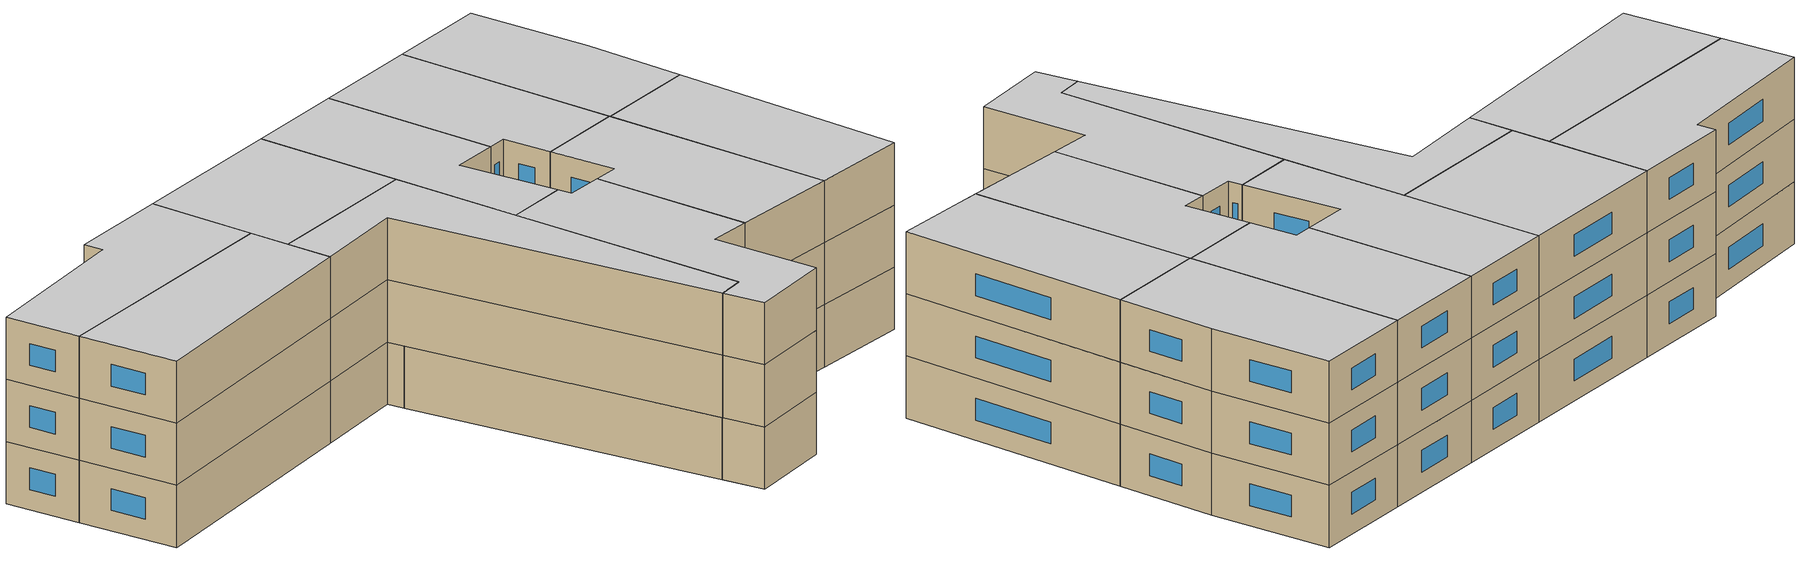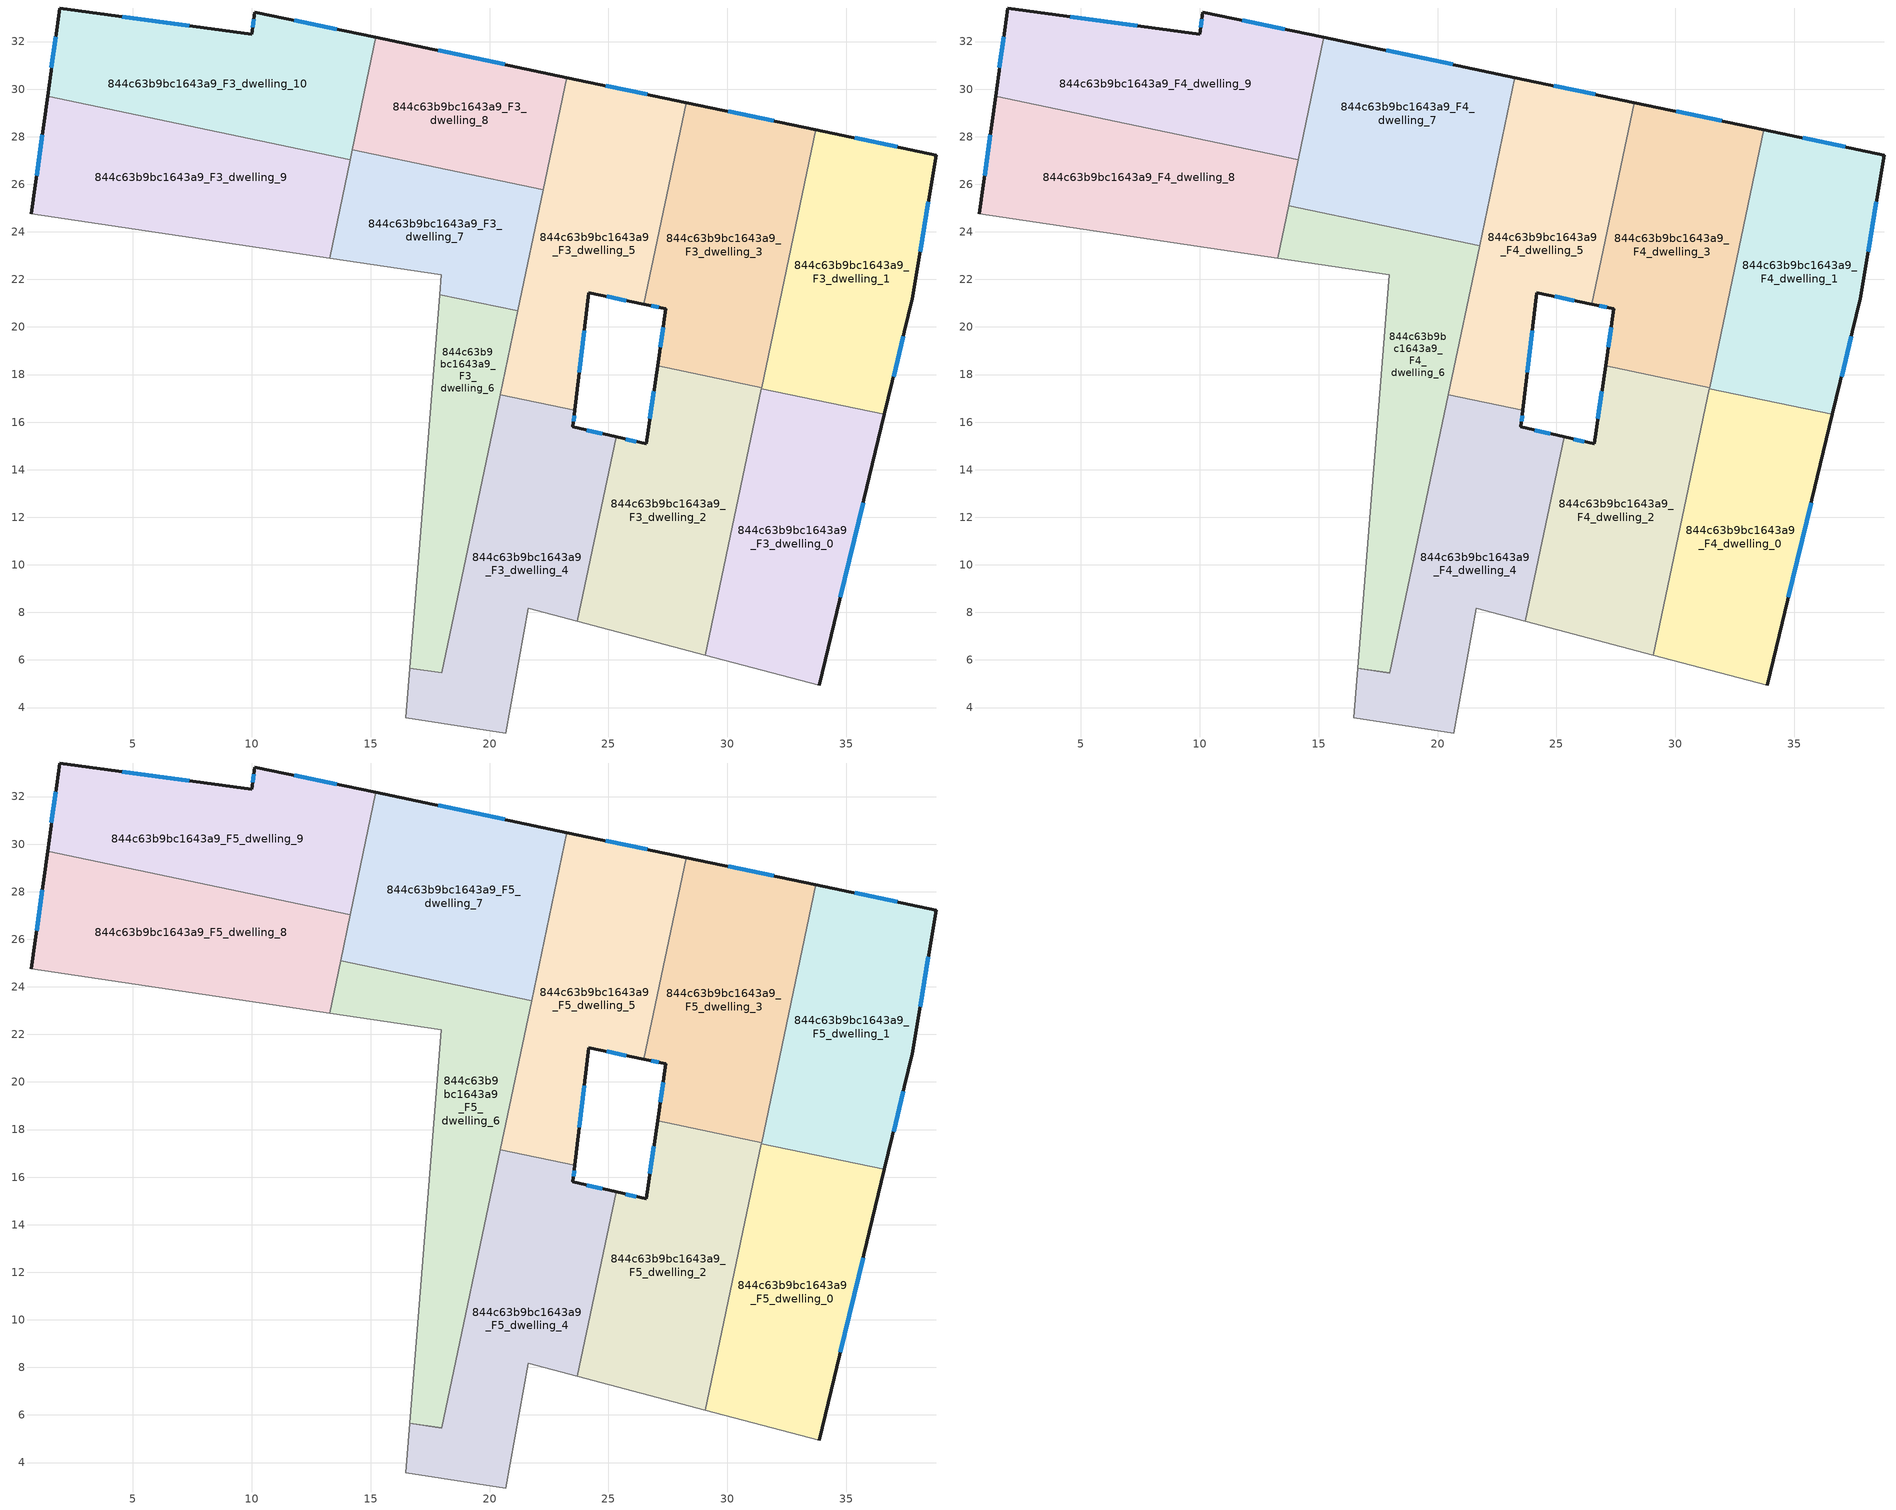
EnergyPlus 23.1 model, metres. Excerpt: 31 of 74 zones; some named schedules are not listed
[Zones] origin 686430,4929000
844c63b9bc1643a9_F3_dwelling_0
 floor to 844c63b9bc1643a9_F2_dwelling_0 (EU_floor_Construction): 36.6,16.32 33.86,4.93 29.08,6.2 31.43,17.41 z9
 wall outside (EU_wall_Construction): 33.86,4.93 36.6,16.32 z9:12
 wall to 844c63b9bc1643a9_F3_dwelling_1 (EU_wall_Construction): 36.6,16.32 31.43,17.41 z9:12
 wall adiabatic (EU_wall_Construction): 29.08,6.2 33.86,4.93 z9:12
 wall to 844c63b9bc1643a9_F3_dwelling_2 (EU_wall_Construction): 31.43,17.41 29.08,6.2 z9:12
 window (EU_Window_Construction): 34.75,8.64 35.71,12.62 z9.98:11.02
844c63b9bc1643a9_F3_dwelling_1
 floor to 844c63b9bc1643a9_F2_dwelling_1 (EU_floor_Construction): 38.78,27.23 37.78,21.19 36.6,16.32 31.43,17.41 33.72,28.29 z9
 wall outside (EU_wall_Construction): 36.6,16.32 37.78,21.19 38.78,27.23 33.72,28.29 z9:12
 wall to 844c63b9bc1643a9_F3_dwelling_3 (EU_wall_Construction): 33.72,28.29 31.44,17.44 z9:12
 wall to 844c63b9bc1643a9_F3_dwelling_2 (EU_wall_Construction): 31.44,17.44 31.43,17.41 z9:12
 window (EU_Window_Construction): 37.13,27.57 35.36,27.95 / 38.1,23.15 38.45,25.26 / 36.99,17.91 37.4,19.61 z9.98:11.02
844c63b9bc1643a9_F3_dwelling_10
 floor to 844c63b9bc1643a9_F2_dwelling_10 (EU_floor_Construction): 15.23,32.17 14.15,27.03 1.42,29.7 1.93,33.41 10.01,32.3 10.14,33.24 z9
 wall outside (EU_wall_Construction): 15.23,32.17 10.14,33.24 10.01,32.3 1.93,33.41 1.42,29.7 z9:12
 wall to 844c63b9bc1643a9_F3_dwelling_9 (EU_wall_Construction): 1.42,29.7 14.15,27.03 z9:12
 wall to 844c63b9bc1643a9_F3_dwelling_8 (EU_wall_Construction): 14.24,27.46 15.23,32.17 z9:12
 wall to 844c63b9bc1643a9_F3_dwelling_7 (EU_wall_Construction): 14.15,27.03 14.24,27.46 z9:12
 window (EU_Window_Construction): 13.57,32.52 11.79,32.89 / 1.76,32.2 1.58,30.91 / 7.38,32.66 4.56,33.05 / 10.1,32.93 10.05,32.61 z9.98:11.02
844c63b9bc1643a9_F3_dwelling_2
 floor to 844c63b9bc1643a9_F2_dwelling_2 (EU_floor_Construction): 31.44,17.44 29.08,6.2 23.69,7.62 25.32,15.38 26.59,15.08 27.07,18.36 z9
 wall outside (EU_wall_Construction): 27.07,18.36 26.59,15.08 25.32,15.38 z9:12
 wall to 844c63b9bc1643a9_F3_dwelling_3 (EU_wall_Construction): 31.44,17.44 27.07,18.36 z9:12
 wall adiabatic (EU_wall_Construction): 23.69,7.62 29.08,6.2 z9:12
 wall to 844c63b9bc1643a9_F3_dwelling_4 (EU_wall_Construction): 25.32,15.38 23.69,7.62 z9:12
 window (EU_Window_Construction): 26.17,15.18 25.73,15.28 / 26.91,17.3 26.74,16.15 z9.98:11.02
844c63b9bc1643a9_F3_dwelling_3
 floor to 844c63b9bc1643a9_F2_dwelling_3 (EU_floor_Construction): 33.72,28.29 31.44,17.44 27.07,18.36 27.42,20.76 26.49,20.96 28.27,29.43 z9
 wall outside (EU_wall_Construction): 26.49,20.96 27.42,20.76 27.07,18.36 / 33.72,28.29 28.27,29.43 z9:12
 wall to 844c63b9bc1643a9_F3_dwelling_5 (EU_wall_Construction): 28.27,29.43 26.49,20.96 z9:12
 window (EU_Window_Construction): 26.79,20.89 27.12,20.82 / 31.95,28.66 30.04,29.06 / 27.3,19.98 27.18,19.14 z9.98:11.02
844c63b9bc1643a9_F3_dwelling_4
 floor to 844c63b9bc1643a9_F2_dwelling_4 (EU_floor_Construction): 25.32,15.38 23.69,7.62 21.63,8.17 20.68,2.93 16.48,3.57 16.64,5.65 18,5.45 20.45,17.16 23.59,16.5 23.51,15.8 z9
 wall outside (EU_wall_Construction): 25.32,15.38 23.51,15.8 23.59,16.5 z9:12
 wall to 844c63b9bc1643a9_F3_dwelling_5 (EU_wall_Construction): 23.59,16.5 20.45,17.16 z9:12
 wall adiabatic (EU_wall_Construction): 16.64,5.64 16.48,3.57 20.68,2.93 21.63,8.17 23.69,7.62 / 18,5.45 16.64,5.65 z9:12
 wall to 844c63b9bc1643a9_F3_dwelling_6 (EU_wall_Construction): 20.45,17.16 18,5.45 z9:12
 window (EU_Window_Construction): 23.53,16.03 23.56,16.27 / 24.73,15.51 24.1,15.66 z9.98:11.02
844c63b9bc1643a9_F3_dwelling_5
 floor to 844c63b9bc1643a9_F2_dwelling_5 (EU_floor_Construction): 28.27,29.43 26.49,20.96 24.18,21.44 23.59,16.5 20.45,17.16 23.25,30.49 z9
 wall outside (EU_wall_Construction): 28.27,29.43 23.25,30.49 / 23.59,16.5 24.18,21.44 26.49,20.96 z9:12
 wall to 844c63b9bc1643a9_F3_dwelling_7 (EU_wall_Construction): 22.26,25.78 21.19,20.67 z9:12
 wall to 844c63b9bc1643a9_F3_dwelling_8 (EU_wall_Construction): 23.25,30.49 22.26,25.78 z9:12
 wall to 844c63b9bc1643a9_F3_dwelling_6 (EU_wall_Construction): 21.19,20.67 20.45,17.16 z9:12
 window (EU_Window_Construction): 26.64,29.78 24.88,30.14 / 24.93,21.28 25.74,21.11 / 23.78,18.11 23.99,19.83 z9.98:11.02
844c63b9bc1643a9_F3_dwelling_6
 floor to 844c63b9bc1643a9_F2_dwelling_6 (EU_floor_Construction): 21.19,20.67 18,5.45 16.64,5.65 17.9,21.36 z9
 wall adiabatic (EU_wall_Construction): 17.9,21.36 16.64,5.65 18,5.45 z9:12
 wall to 844c63b9bc1643a9_F3_dwelling_7 (EU_wall_Construction): 21.19,20.67 17.9,21.36 z9:12
 ceiling adiabatic (EU_roof_Construction): 18,5.45 21.19,20.67 17.9,21.36 16.64,5.65 z12
844c63b9bc1643a9_F3_dwelling_7
 floor to 844c63b9bc1643a9_F2_dwelling_7 (EU_floor_Construction): 22.26,25.78 21.19,20.67 17.9,21.36 17.97,22.19 13.28,22.89 14.24,27.46 z9
 wall adiabatic (EU_wall_Construction): 13.28,22.89 17.97,22.19 17.9,21.36 z9:12
 wall to 844c63b9bc1643a9_F3_dwelling_9 (EU_wall_Construction): 14.15,27.03 13.28,22.89 z9:12
 wall to 844c63b9bc1643a9_F3_dwelling_8 (EU_wall_Construction): 22.26,25.78 14.24,27.46 z9:12
844c63b9bc1643a9_F3_dwelling_8
 floor to 844c63b9bc1643a9_F2_dwelling_8 (EU_floor_Construction): 23.25,30.49 22.26,25.78 14.24,27.46 15.23,32.17 z9
 wall outside (EU_wall_Construction): 23.25,30.49 15.23,32.17 z9:12
 window (EU_Window_Construction): 20.64,31.03 17.84,31.62 z9.98:11.02
844c63b9bc1643a9_F3_dwelling_9
 floor to 844c63b9bc1643a9_F2_dwelling_9 (EU_floor_Construction): 14.15,27.03 13.28,22.89 0.74,24.75 1.42,29.7 z9
 wall outside (EU_wall_Construction): 1.42,29.7 0.74,24.75 z9:12
 wall adiabatic (EU_wall_Construction): 0.74,24.75 13.28,22.89 z9:12
 window (EU_Window_Construction): 1.2,28.09 0.96,26.36 z9.98:11.02
844c63b9bc1643a9_F4_dwelling_0
 floor to 844c63b9bc1643a9_F3_dwelling_0 (EU_floor_Construction): 36.6,16.32 33.86,4.93 29.08,6.2 31.43,17.41 z12
 wall outside (EU_wall_Construction): 33.86,4.93 36.6,16.32 z12:15
 wall to 844c63b9bc1643a9_F4_dwelling_1 (EU_wall_Construction): 36.6,16.32 31.43,17.41 z12:15
 wall adiabatic (EU_wall_Construction): 29.08,6.2 33.86,4.93 z12:15
 wall to 844c63b9bc1643a9_F4_dwelling_2 (EU_wall_Construction): 31.43,17.41 29.08,6.2 z12:15
 window (EU_Window_Construction): 34.75,8.64 35.71,12.62 z12.98:14.02
844c63b9bc1643a9_F4_dwelling_1
 floor to 844c63b9bc1643a9_F3_dwelling_1 (EU_floor_Construction): 38.78,27.23 37.78,21.19 36.6,16.32 31.43,17.41 33.72,28.29 z12
 wall outside (EU_wall_Construction): 36.6,16.32 37.78,21.19 38.78,27.23 33.72,28.29 z12:15
 wall to 844c63b9bc1643a9_F4_dwelling_3 (EU_wall_Construction): 33.72,28.29 31.44,17.44 z12:15
 wall to 844c63b9bc1643a9_F4_dwelling_2 (EU_wall_Construction): 31.44,17.44 31.43,17.41 z12:15
 window (EU_Window_Construction): 37.13,27.57 35.36,27.95 / 38.1,23.15 38.45,25.26 / 36.99,17.91 37.4,19.61 z12.98:14.02
844c63b9bc1643a9_F4_dwelling_2
 floor to 844c63b9bc1643a9_F3_dwelling_2 (EU_floor_Construction): 31.44,17.44 29.08,6.2 23.69,7.62 25.32,15.38 26.59,15.08 27.07,18.36 z12
 wall outside (EU_wall_Construction): 27.07,18.36 26.59,15.08 25.32,15.38 z12:15
 wall to 844c63b9bc1643a9_F4_dwelling_3 (EU_wall_Construction): 31.44,17.44 27.07,18.36 z12:15
 wall adiabatic (EU_wall_Construction): 23.69,7.62 29.08,6.2 z12:15
 wall to 844c63b9bc1643a9_F4_dwelling_4 (EU_wall_Construction): 25.32,15.38 23.69,7.62 z12:15
 window (EU_Window_Construction): 26.17,15.18 25.73,15.28 / 26.91,17.3 26.74,16.15 z12.98:14.02
844c63b9bc1643a9_F4_dwelling_3
 floor to 844c63b9bc1643a9_F3_dwelling_3 (EU_floor_Construction): 33.72,28.29 31.44,17.44 27.07,18.36 27.42,20.76 26.49,20.96 28.27,29.43 z12
 wall outside (EU_wall_Construction): 26.49,20.96 27.42,20.76 27.07,18.36 / 33.72,28.29 28.27,29.43 z12:15
 wall to 844c63b9bc1643a9_F4_dwelling_5 (EU_wall_Construction): 28.27,29.43 26.49,20.96 z12:15
 window (EU_Window_Construction): 26.79,20.89 27.12,20.82 / 31.95,28.66 30.04,29.06 / 27.3,19.98 27.18,19.14 z12.98:14.02
844c63b9bc1643a9_F4_dwelling_4
 floor to 844c63b9bc1643a9_F3_dwelling_4 (EU_floor_Construction): 25.32,15.38 23.69,7.62 21.63,8.17 20.68,2.93 16.48,3.57 16.64,5.65 18,5.45 20.45,17.16 23.59,16.5 23.51,15.8 z12
 wall outside (EU_wall_Construction): 25.32,15.38 23.51,15.8 23.59,16.5 z12:15
 wall to 844c63b9bc1643a9_F4_dwelling_5 (EU_wall_Construction): 23.59,16.5 20.45,17.16 z12:15
 wall adiabatic (EU_wall_Construction): 16.64,5.64 16.48,3.57 20.68,2.93 21.63,8.17 23.69,7.62 / 18,5.45 16.64,5.65 z12:15
 wall to 844c63b9bc1643a9_F4_dwelling_6 (EU_wall_Construction): 20.45,17.16 18,5.45 z12:15
 window (EU_Window_Construction): 23.53,16.03 23.56,16.27 / 24.73,15.51 24.1,15.66 z12.98:14.02
844c63b9bc1643a9_F4_dwelling_5
 floor to 844c63b9bc1643a9_F3_dwelling_5 (EU_floor_Construction): 28.27,29.43 26.49,20.96 24.18,21.44 23.59,16.5 20.45,17.16 23.25,30.49 z12
 wall outside (EU_wall_Construction): 28.27,29.43 23.25,30.49 / 23.59,16.5 24.18,21.44 26.49,20.96 z12:15
 wall to 844c63b9bc1643a9_F4_dwelling_7 (EU_wall_Construction): 23.25,30.49 21.77,23.42 z12:15
 wall to 844c63b9bc1643a9_F4_dwelling_6 (EU_wall_Construction): 21.77,23.42 20.45,17.16 z12:15
 window (EU_Window_Construction): 26.64,29.78 24.88,30.14 / 24.93,21.28 25.74,21.11 / 23.78,18.11 23.99,19.83 z12.98:14.02
844c63b9bc1643a9_F4_dwelling_6
 floor to 844c63b9bc1643a9_F3_dwelling_7 (EU_floor_Construction): 21.77,23.42 21.19,20.67 17.9,21.36 17.97,22.19 13.28,22.89 13.74,25.1 z12
 floor adiabatic (EU_floor_Construction): 21.19,20.67 18,5.45 16.64,5.65 17.97,22.19 17.9,21.36 z12
 wall adiabatic (EU_wall_Construction): 13.28,22.89 17.97,22.19 16.64,5.65 18,5.45 z12:15
 wall to 844c63b9bc1643a9_F4_dwelling_7 (EU_wall_Construction): 21.77,23.42 13.74,25.1 z12:15
 wall to 844c63b9bc1643a9_F4_dwelling_8 (EU_wall_Construction): 13.74,25.1 13.28,22.89 z12:15
844c63b9bc1643a9_F4_dwelling_7
 floor to 844c63b9bc1643a9_F3_dwelling_7 (EU_floor_Construction): 22.26,25.78 21.77,23.42 13.74,25.1 14.24,27.46 z12
 floor to 844c63b9bc1643a9_F3_dwelling_8 (EU_floor_Construction): 23.25,30.49 22.26,25.78 14.24,27.46 15.23,32.17 z12
 wall outside (EU_wall_Construction): 23.25,30.49 15.23,32.17 z12:15
 wall to 844c63b9bc1643a9_F4_dwelling_9 (EU_wall_Construction): 15.23,32.17 14.15,27.03 z12:15
 wall to 844c63b9bc1643a9_F4_dwelling_8 (EU_wall_Construction): 14.15,27.03 13.74,25.1 z12:15
 window (EU_Window_Construction): 20.64,31.03 17.84,31.62 z12.98:14.02
844c63b9bc1643a9_F4_dwelling_8
 floor to 844c63b9bc1643a9_F3_dwelling_9 (EU_floor_Construction): 14.15,27.03 13.28,22.89 0.74,24.75 1.42,29.7 z12
 wall outside (EU_wall_Construction): 1.42,29.7 0.74,24.75 z12:15
 wall adiabatic (EU_wall_Construction): 0.74,24.75 13.28,22.89 z12:15
 wall to 844c63b9bc1643a9_F4_dwelling_9 (EU_wall_Construction): 14.15,27.03 1.42,29.7 z12:15
 window (EU_Window_Construction): 1.2,28.09 0.96,26.36 z12.98:14.02
844c63b9bc1643a9_F4_dwelling_9
 floor to 844c63b9bc1643a9_F3_dwelling_10 (EU_floor_Construction): 15.23,32.17 14.15,27.03 1.42,29.7 1.93,33.41 10.01,32.3 10.14,33.24 z12
 wall outside (EU_wall_Construction): 15.23,32.17 10.14,33.24 10.01,32.3 1.93,33.41 1.42,29.7 z12:15
 window (EU_Window_Construction): 13.57,32.52 11.79,32.89 / 1.76,32.2 1.58,30.91 / 7.38,32.66 4.56,33.05 / 10.1,32.93 10.05,32.61 z12.98:14.02
844c63b9bc1643a9_F5_dwelling_0
 floor to 844c63b9bc1643a9_F4_dwelling_0 (EU_floor_Construction): 36.6,16.32 33.86,4.93 29.08,6.2 31.43,17.41 z15
 wall outside (EU_wall_Construction): 33.86,4.93 36.6,16.32 z15:18
 wall to 844c63b9bc1643a9_F5_dwelling_1 (EU_wall_Construction): 36.6,16.32 31.43,17.41 z15:18
 wall adiabatic (EU_wall_Construction): 29.08,6.2 33.86,4.93 z15:18
 wall to 844c63b9bc1643a9_F5_dwelling_2 (EU_wall_Construction): 31.43,17.41 29.08,6.2 z15:18
 window (EU_Window_Construction): 34.75,8.64 35.71,12.62 z15.98:17.02
 ceiling to 844c63b9bc1643a9_F6_dwelling_0 (EU_floor_Construction): 33.86,4.93 36.6,16.32 31.43,17.41 29.08,6.2 z18
844c63b9bc1643a9_F5_dwelling_1
 floor to 844c63b9bc1643a9_F4_dwelling_1 (EU_floor_Construction): 38.78,27.23 37.78,21.19 36.6,16.32 31.43,17.41 33.72,28.29 z15
 wall outside (EU_wall_Construction): 36.6,16.32 37.78,21.19 38.78,27.23 33.72,28.29 z15:18
 wall to 844c63b9bc1643a9_F5_dwelling_3 (EU_wall_Construction): 33.72,28.29 31.44,17.44 z15:18
 wall to 844c63b9bc1643a9_F5_dwelling_2 (EU_wall_Construction): 31.44,17.44 31.43,17.41 z15:18
 window (EU_Window_Construction): 37.13,27.57 35.36,27.95 / 38.1,23.15 38.45,25.26 / 36.99,17.91 37.4,19.61 z15.98:17.02
 ceiling to 844c63b9bc1643a9_F6_dwelling_1 (EU_floor_Construction): 36.6,16.32 37.78,21.19 38.78,27.23 33.72,28.29 31.43,17.41 z18
844c63b9bc1643a9_F5_dwelling_2
 floor to 844c63b9bc1643a9_F4_dwelling_2 (EU_floor_Construction): 31.44,17.44 29.08,6.2 23.69,7.62 25.32,15.38 26.59,15.08 27.07,18.36 z15
 wall outside (EU_wall_Construction): 27.07,18.36 26.59,15.08 25.32,15.38 z15:18
 wall to 844c63b9bc1643a9_F5_dwelling_3 (EU_wall_Construction): 31.44,17.44 27.07,18.36 z15:18
 wall adiabatic (EU_wall_Construction): 23.69,7.62 29.08,6.2 z15:18
 wall to 844c63b9bc1643a9_F5_dwelling_4 (EU_wall_Construction): 25.32,15.38 23.69,7.62 z15:18
 window (EU_Window_Construction): 26.17,15.18 25.73,15.28 / 26.91,17.3 26.74,16.15 z15.98:17.02
 ceiling to 844c63b9bc1643a9_F6_dwelling_2 (EU_floor_Construction): 29.08,6.2 31.44,17.44 27.07,18.36 26.59,15.08 25.32,15.38 23.69,7.62 z18
844c63b9bc1643a9_F5_dwelling_3
 floor to 844c63b9bc1643a9_F4_dwelling_3 (EU_floor_Construction): 33.72,28.29 31.44,17.44 27.07,18.36 27.42,20.76 26.49,20.96 28.27,29.43 z15
 wall outside (EU_wall_Construction): 26.49,20.96 27.42,20.76 27.07,18.36 / 33.72,28.29 28.27,29.43 z15:18
 wall to 844c63b9bc1643a9_F5_dwelling_5 (EU_wall_Construction): 28.27,29.43 26.49,20.96 z15:18
 window (EU_Window_Construction): 26.79,20.89 27.12,20.82 / 31.95,28.66 30.04,29.06 / 27.3,19.98 27.18,19.14 z15.98:17.02
 ceiling to 844c63b9bc1643a9_F6_dwelling_3 (EU_floor_Construction): 31.44,17.44 33.72,28.29 28.27,29.43 26.49,20.96 27.42,20.76 27.07,18.36 z18
844c63b9bc1643a9_F5_dwelling_4
 floor to 844c63b9bc1643a9_F4_dwelling_4 (EU_floor_Construction): 25.32,15.38 23.69,7.62 21.63,8.17 20.68,2.93 16.48,3.57 16.64,5.65 18,5.45 20.45,17.16 23.59,16.5 23.51,15.8 z15
 wall outside (EU_wall_Construction): 25.32,15.38 23.51,15.8 23.59,16.5 z15:18
 wall to 844c63b9bc1643a9_F5_dwelling_5 (EU_wall_Construction): 23.59,16.5 20.45,17.16 z15:18
 wall adiabatic (EU_wall_Construction): 16.64,5.64 16.48,3.57 20.68,2.93 21.63,8.17 23.69,7.62 / 18,5.45 16.64,5.65 z15:18
 wall to 844c63b9bc1643a9_F5_dwelling_6 (EU_wall_Construction): 20.45,17.16 18,5.45 z15:18
 window (EU_Window_Construction): 23.53,16.03 23.56,16.27 / 24.73,15.51 24.1,15.66 z15.98:17.02
 ceiling to 844c63b9bc1643a9_F6_dwelling_4 (EU_floor_Construction): 20.68,2.93 21.63,8.17 23.69,7.62 25.32,15.38 23.51,15.8 23.59,16.5 20.45,17.16 18,5.45 16.64,5.65 16.48,3.57 z18
844c63b9bc1643a9_F5_dwelling_5
 floor to 844c63b9bc1643a9_F4_dwelling_5 (EU_floor_Construction): 28.27,29.43 26.49,20.96 24.18,21.44 23.59,16.5 20.45,17.16 23.25,30.49 z15
 wall outside (EU_wall_Construction): 28.27,29.43 23.25,30.49 / 23.59,16.5 24.18,21.44 26.49,20.96 z15:18
 wall to 844c63b9bc1643a9_F5_dwelling_7 (EU_wall_Construction): 23.25,30.49 21.77,23.42 z15:18
 wall to 844c63b9bc1643a9_F5_dwelling_6 (EU_wall_Construction): 21.77,23.42 20.45,17.16 z15:18
 window (EU_Window_Construction): 26.64,29.78 24.88,30.14 / 24.93,21.28 25.74,21.11 / 23.78,18.11 23.99,19.83 z15.98:17.02
 ceiling to 844c63b9bc1643a9_F6_dwelling_5 (EU_floor_Construction): 23.59,16.5 24.18,21.44 26.49,20.96 28.27,29.43 23.25,30.49 20.45,17.16 z18
844c63b9bc1643a9_F5_dwelling_6
 floor to 844c63b9bc1643a9_F4_dwelling_6 (EU_floor_Construction): 21.77,23.42 18,5.45 16.64,5.65 17.97,22.19 13.28,22.89 13.74,25.1 z15
 wall adiabatic (EU_wall_Construction): 13.28,22.89 17.97,22.19 16.64,5.65 18,5.45 z15:18
 wall to 844c63b9bc1643a9_F5_dwelling_7 (EU_wall_Construction): 21.77,23.42 13.74,25.1 z15:18
 wall to 844c63b9bc1643a9_F5_dwelling_8 (EU_wall_Construction): 13.74,25.1 13.28,22.89 z15:18
 ceiling to 844c63b9bc1643a9_F6_dwelling_6 (EU_floor_Construction): 18,5.45 21.77,23.42 13.74,25.1 13.28,22.89 17.97,22.19 16.64,5.65 z18
844c63b9bc1643a9_F5_dwelling_7
 floor to 844c63b9bc1643a9_F4_dwelling_7 (EU_floor_Construction): 23.25,30.49 21.77,23.42 13.74,25.1 15.23,32.17 z15
 wall outside (EU_wall_Construction): 23.25,30.49 15.23,32.17 z15:18
 wall to 844c63b9bc1643a9_F5_dwelling_9 (EU_wall_Construction): 15.23,32.17 14.15,27.03 z15:18
 wall to 844c63b9bc1643a9_F5_dwelling_8 (EU_wall_Construction): 14.15,27.03 13.74,25.1 z15:18
 window (EU_Window_Construction): 20.64,31.03 17.84,31.62 z15.98:17.02
 ceiling to 844c63b9bc1643a9_F6_dwelling_7 (EU_floor_Construction): 21.77,23.42 23.25,30.49 15.23,32.17 13.74,25.1 z18
844c63b9bc1643a9_F5_dwelling_8
 floor to 844c63b9bc1643a9_F4_dwelling_8 (EU_floor_Construction): 14.15,27.03 13.28,22.89 0.74,24.75 1.42,29.7 z15
 wall outside (EU_wall_Construction): 1.42,29.7 0.74,24.75 z15:18
 wall adiabatic (EU_wall_Construction): 0.74,24.75 13.28,22.89 z15:18
 wall to 844c63b9bc1643a9_F5_dwelling_9 (EU_wall_Construction): 14.15,27.03 1.42,29.7 z15:18
 window (EU_Window_Construction): 1.2,28.09 0.96,26.36 z15.98:17.02
 ceiling to 844c63b9bc1643a9_F6_dwelling_8 (EU_floor_Construction): 13.28,22.89 14.15,27.03 1.42,29.7 0.74,24.75 z18
844c63b9bc1643a9_F5_dwelling_9
 floor to 844c63b9bc1643a9_F4_dwelling_9 (EU_floor_Construction): 15.23,32.17 14.15,27.03 1.42,29.7 1.93,33.41 10.01,32.3 10.14,33.24 z15
 wall outside (EU_wall_Construction): 15.23,32.17 10.14,33.24 10.01,32.3 1.93,33.41 1.42,29.7 z15:18
 window (EU_Window_Construction): 13.57,32.52 11.79,32.89 / 1.76,32.2 1.58,30.91 / 7.38,32.66 4.56,33.05 / 10.1,32.93 10.05,32.61 z15.98:17.02
 ceiling to 844c63b9bc1643a9_F6_dwelling_9 (EU_floor_Construction): 14.15,27.03 15.23,32.17 10.14,33.24 10.01,32.3 1.93,33.41 1.42,29.7 z18
[Building]
EU S2 Campaign: North Axis=0; Terrain=City; Solar Distribution=FullExterior
[Site:Location]
Bologna: Latitude=44.5; Longitude=11.25; Time Zone=1; Elevation=37
[SizingPeriod:WeatherFileDays]
AnnualSizingPeriod: Begin Month=1; Begin Day of Month=1; End Month=12; End Day of Month=31; Day of Week for Start Day=Monday; Use Weather File Daylight Saving Period=No; Use Weather File Rain and Snow Indicators=No
[MATERIAL]
EU_InternalMass_Material: Roughness=MediumRough; Thickness=0.1; Conductivity=1; Density=1800; Specific Heat=900; Thermal Absorptance=0.9; Solar Absorptance=0.7; Visible Absorptance=0.7
[MATERIAL:NOMASS] Roughness=MediumRough; Thermal Absorptance=0.9; Solar Absorptance=0.7; Visible Absorptance=0.7
Name | Thermal Resistance
EU_wall_NoMass | 0.905828
EU_roof_NoMass | 0.37593
EU_floor_NoMass | 0.67114
[WINDOWMATERIAL:SIMPLEGLAZINGSYSTEM]
EU_Window_SimpleGlazing: UFactor=4.52486; Solar Heat Gain Coefficient=0.85; Visible Transmittance=0.85
[CONSTRUCTION]
EU_wall_Construction: EU_wall_NoMass
EU_roof_Construction: EU_roof_NoMass
EU_floor_Construction: EU_floor_NoMass
EU_Window_Construction: EU_Window_SimpleGlazing
EU_InternalMass_Construction: EU_InternalMass_Material
[ZONE] Type=1; Multiplier=1; Ceiling Height=autocalculate; Floor Area=autocalculate; Part of Total Floor Area=Yes
Name | Volume
844c63b9bc1643a9_F3_dwelling_0; 844c63b9bc1643a9_F4_dwelling_0; 844c63b9bc1643a9_F5_dwelling_0 | 177.66
844c63b9bc1643a9_F3_dwelling_1; 844c63b9bc1643a9_F4_dwelling_1; 844c63b9bc1643a9_F5_dwelling_1; 844c63b9bc1643a9_F3_dwelling_2; 844c63b9bc1643a9_F4_dwelling_2; 844c63b9bc1643a9_F5_dwelling_2 | 177.647
844c63b9bc1643a9_F3_dwelling_10; 844c63b9bc1643a9_F4_dwelling_9; 844c63b9bc1643a9_F5_dwelling_9 | 177.663
844c63b9bc1643a9_F3_dwelling_3; 844c63b9bc1643a9_F4_dwelling_3; 844c63b9bc1643a9_F5_dwelling_3 | 177.665
844c63b9bc1643a9_F3_dwelling_4 | 185.389
844c63b9bc1643a9_F4_dwelling_4; 844c63b9bc1643a9_F5_dwelling_4 | 185.365
844c63b9bc1643a9_F3_dwelling_5; 844c63b9bc1643a9_F4_dwelling_5; 844c63b9bc1643a9_F5_dwelling_5; 844c63b9bc1643a9_F4_dwelling_8; 844c63b9bc1643a9_F5_dwelling_8; 844c63b9bc1643a9_F3_dwelling_9 | 177.642
844c63b9bc1643a9_F3_dwelling_6 | 110.688
844c63b9bc1643a9_F4_dwelling_6; 844c63b9bc1643a9_F5_dwelling_6 | 169.954
844c63b9bc1643a9_F3_dwelling_7 | 118.456
844c63b9bc1643a9_F4_dwelling_7; 844c63b9bc1643a9_F5_dwelling_7 | 177.668
844c63b9bc1643a9_F3_dwelling_8 | 118.441
[INTERNALMASS] Construction=EU_InternalMass_Construction
Name | Zone or ZoneList | Surface Area
844c63b9bc1643a9_F3_dwelling_0_EU_InternalMass | 844c63b9bc1643a9_F3_dwelling_0 | 59.2198
844c63b9bc1643a9_F3_dwelling_1_EU_InternalMass | 844c63b9bc1643a9_F3_dwelling_1 | 59.2156
844c63b9bc1643a9_F3_dwelling_2_EU_InternalMass | 844c63b9bc1643a9_F3_dwelling_2 | 59.2159
844c63b9bc1643a9_F3_dwelling_3_EU_InternalMass | 844c63b9bc1643a9_F3_dwelling_3 | 59.2215
844c63b9bc1643a9_F3_dwelling_4_EU_InternalMass | 844c63b9bc1643a9_F3_dwelling_4 | 61.7962
844c63b9bc1643a9_F3_dwelling_5_EU_InternalMass | 844c63b9bc1643a9_F3_dwelling_5 | 59.2142
844c63b9bc1643a9_F3_dwelling_6_EU_InternalMass | 844c63b9bc1643a9_F3_dwelling_6 | 36.8959
844c63b9bc1643a9_F3_dwelling_7_EU_InternalMass | 844c63b9bc1643a9_F3_dwelling_7 | 39.4854
844c63b9bc1643a9_F3_dwelling_8_EU_InternalMass | 844c63b9bc1643a9_F3_dwelling_8 | 39.4803
844c63b9bc1643a9_F3_dwelling_9_EU_InternalMass | 844c63b9bc1643a9_F3_dwelling_9 | 59.2138
844c63b9bc1643a9_F3_dwelling_10_EU_InternalMass | 844c63b9bc1643a9_F3_dwelling_10 | 59.221
844c63b9bc1643a9_F4_dwelling_0_EU_InternalMass | 844c63b9bc1643a9_F4_dwelling_0 | 59.2198
844c63b9bc1643a9_F4_dwelling_1_EU_InternalMass | 844c63b9bc1643a9_F4_dwelling_1 | 59.2156
844c63b9bc1643a9_F4_dwelling_2_EU_InternalMass | 844c63b9bc1643a9_F4_dwelling_2 | 59.2159
844c63b9bc1643a9_F4_dwelling_3_EU_InternalMass | 844c63b9bc1643a9_F4_dwelling_3 | 59.2215
844c63b9bc1643a9_F4_dwelling_4_EU_InternalMass | 844c63b9bc1643a9_F4_dwelling_4 | 61.7882
844c63b9bc1643a9_F4_dwelling_5_EU_InternalMass | 844c63b9bc1643a9_F4_dwelling_5 | 59.2142
844c63b9bc1643a9_F4_dwelling_6_EU_InternalMass | 844c63b9bc1643a9_F4_dwelling_6 | 56.6593
844c63b9bc1643a9_F4_dwelling_7_EU_InternalMass | 844c63b9bc1643a9_F4_dwelling_7 | 59.2228
844c63b9bc1643a9_F4_dwelling_8_EU_InternalMass | 844c63b9bc1643a9_F4_dwelling_8 | 59.2152
844c63b9bc1643a9_F4_dwelling_9_EU_InternalMass | 844c63b9bc1643a9_F4_dwelling_9 | 59.221
844c63b9bc1643a9_F5_dwelling_0_EU_InternalMass | 844c63b9bc1643a9_F5_dwelling_0 | 59.2198
844c63b9bc1643a9_F5_dwelling_1_EU_InternalMass | 844c63b9bc1643a9_F5_dwelling_1 | 59.2156
844c63b9bc1643a9_F5_dwelling_2_EU_InternalMass | 844c63b9bc1643a9_F5_dwelling_2 | 59.2159
844c63b9bc1643a9_F5_dwelling_3_EU_InternalMass | 844c63b9bc1643a9_F5_dwelling_3 | 59.2215
844c63b9bc1643a9_F5_dwelling_4_EU_InternalMass | 844c63b9bc1643a9_F5_dwelling_4 | 61.7882
844c63b9bc1643a9_F5_dwelling_5_EU_InternalMass | 844c63b9bc1643a9_F5_dwelling_5 | 59.2142
844c63b9bc1643a9_F5_dwelling_6_EU_InternalMass | 844c63b9bc1643a9_F5_dwelling_6 | 56.6593
844c63b9bc1643a9_F5_dwelling_7_EU_InternalMass | 844c63b9bc1643a9_F5_dwelling_7 | 59.2228
844c63b9bc1643a9_F5_dwelling_8_EU_InternalMass | 844c63b9bc1643a9_F5_dwelling_8 | 59.2152
844c63b9bc1643a9_F5_dwelling_9_EU_InternalMass | 844c63b9bc1643a9_F5_dwelling_9 | 59.221
[OTHEREQUIPMENT] Fuel Type=Electricity; Design Level Calculation Method=Watts/Area; Power per Zone Floor Area=1; Fraction Latent=0; Fraction Radiant=0; Fraction Lost=0; Carbon Dioxide Generation Rate=0; EndUse Subcategory=EU_Step8_InternalGains
Name | Zone or ZoneList or Space or SpaceList | Schedule
EU_Step8_InternalGain_844c63b9bc1643a9_F3_dwelling_0_f000 | 844c63b9bc1643a9_F3_dwelling_0 | EU_Step8_GainSchedule_844c63b9bc1643a9_F3_dwelling_0_f000
EU_Step8_InternalGain_844c63b9bc1643a9_F3_dwelling_1_f000 | 844c63b9bc1643a9_F3_dwelling_1 | EU_Step8_GainSchedule_844c63b9bc1643a9_F3_dwelling_1_f000
EU_Step8_InternalGain_844c63b9bc1643a9_F3_dwelling_2_f000 | 844c63b9bc1643a9_F3_dwelling_2 | EU_Step8_GainSchedule_844c63b9bc1643a9_F3_dwelling_2_f000
EU_Step8_InternalGain_844c63b9bc1643a9_F3_dwelling_3_f000 | 844c63b9bc1643a9_F3_dwelling_3 | EU_Step8_GainSchedule_844c63b9bc1643a9_F3_dwelling_3_f000
EU_Step8_InternalGain_844c63b9bc1643a9_F3_dwelling_4_f000 | 844c63b9bc1643a9_F3_dwelling_4 | EU_Step8_GainSchedule_844c63b9bc1643a9_F3_dwelling_4_f000
EU_Step8_InternalGain_844c63b9bc1643a9_F3_dwelling_5_f000 | 844c63b9bc1643a9_F3_dwelling_5 | EU_Step8_GainSchedule_844c63b9bc1643a9_F3_dwelling_5_f000
EU_Step8_InternalGain_844c63b9bc1643a9_F3_dwelling_6_f000 | 844c63b9bc1643a9_F3_dwelling_6 | EU_Step8_GainSchedule_844c63b9bc1643a9_F3_dwelling_6_f000
EU_Step8_InternalGain_844c63b9bc1643a9_F3_dwelling_7_f000 | 844c63b9bc1643a9_F3_dwelling_7 | EU_Step8_GainSchedule_844c63b9bc1643a9_F3_dwelling_7_f000
EU_Step8_InternalGain_844c63b9bc1643a9_F3_dwelling_8_f000 | 844c63b9bc1643a9_F3_dwelling_8 | EU_Step8_GainSchedule_844c63b9bc1643a9_F3_dwelling_8_f000
EU_Step8_InternalGain_844c63b9bc1643a9_F3_dwelling_9_f000 | 844c63b9bc1643a9_F3_dwelling_9 | EU_Step8_GainSchedule_844c63b9bc1643a9_F3_dwelling_9_f000
EU_Step8_InternalGain_844c63b9bc1643a9_F3_dwelling_10_f000 | 844c63b9bc1643a9_F3_dwelling_10 | EU_Step8_GainSchedule_844c63b9bc1643a9_F3_dwelling_10_f000
EU_Step8_InternalGain_844c63b9bc1643a9_F4_dwelling_0_f000 | 844c63b9bc1643a9_F4_dwelling_0 | EU_Step8_GainSchedule_844c63b9bc1643a9_F4_dwelling_0_f000
EU_Step8_InternalGain_844c63b9bc1643a9_F4_dwelling_1_f000 | 844c63b9bc1643a9_F4_dwelling_1 | EU_Step8_GainSchedule_844c63b9bc1643a9_F4_dwelling_1_f000
EU_Step8_InternalGain_844c63b9bc1643a9_F4_dwelling_2_f000 | 844c63b9bc1643a9_F4_dwelling_2 | EU_Step8_GainSchedule_844c63b9bc1643a9_F4_dwelling_2_f000
EU_Step8_InternalGain_844c63b9bc1643a9_F4_dwelling_3_f000 | 844c63b9bc1643a9_F4_dwelling_3 | EU_Step8_GainSchedule_844c63b9bc1643a9_F4_dwelling_3_f000
EU_Step8_InternalGain_844c63b9bc1643a9_F4_dwelling_4_f000 | 844c63b9bc1643a9_F4_dwelling_4 | EU_Step8_GainSchedule_844c63b9bc1643a9_F4_dwelling_4_f000
EU_Step8_InternalGain_844c63b9bc1643a9_F4_dwelling_5_f000 | 844c63b9bc1643a9_F4_dwelling_5 | EU_Step8_GainSchedule_844c63b9bc1643a9_F4_dwelling_5_f000
EU_Step8_InternalGain_844c63b9bc1643a9_F4_dwelling_6_f000 | 844c63b9bc1643a9_F4_dwelling_6 | EU_Step8_GainSchedule_844c63b9bc1643a9_F4_dwelling_6_f000
EU_Step8_InternalGain_844c63b9bc1643a9_F4_dwelling_7_f000 | 844c63b9bc1643a9_F4_dwelling_7 | EU_Step8_GainSchedule_844c63b9bc1643a9_F4_dwelling_7_f000
EU_Step8_InternalGain_844c63b9bc1643a9_F4_dwelling_8_f000 | 844c63b9bc1643a9_F4_dwelling_8 | EU_Step8_GainSchedule_844c63b9bc1643a9_F4_dwelling_8_f000
EU_Step8_InternalGain_844c63b9bc1643a9_F4_dwelling_9_f000 | 844c63b9bc1643a9_F4_dwelling_9 | EU_Step8_GainSchedule_844c63b9bc1643a9_F4_dwelling_9_f000
EU_Step8_InternalGain_844c63b9bc1643a9_F5_dwelling_0_f000 | 844c63b9bc1643a9_F5_dwelling_0 | EU_Step8_GainSchedule_844c63b9bc1643a9_F5_dwelling_0_f000
EU_Step8_InternalGain_844c63b9bc1643a9_F5_dwelling_1_f000 | 844c63b9bc1643a9_F5_dwelling_1 | EU_Step8_GainSchedule_844c63b9bc1643a9_F5_dwelling_1_f000
EU_Step8_InternalGain_844c63b9bc1643a9_F5_dwelling_2_f000 | 844c63b9bc1643a9_F5_dwelling_2 | EU_Step8_GainSchedule_844c63b9bc1643a9_F5_dwelling_2_f000
EU_Step8_InternalGain_844c63b9bc1643a9_F5_dwelling_3_f000 | 844c63b9bc1643a9_F5_dwelling_3 | EU_Step8_GainSchedule_844c63b9bc1643a9_F5_dwelling_3_f000
EU_Step8_InternalGain_844c63b9bc1643a9_F5_dwelling_4_f000 | 844c63b9bc1643a9_F5_dwelling_4 | EU_Step8_GainSchedule_844c63b9bc1643a9_F5_dwelling_4_f000
EU_Step8_InternalGain_844c63b9bc1643a9_F5_dwelling_5_f000 | 844c63b9bc1643a9_F5_dwelling_5 | EU_Step8_GainSchedule_844c63b9bc1643a9_F5_dwelling_5_f000
EU_Step8_InternalGain_844c63b9bc1643a9_F5_dwelling_6_f000 | 844c63b9bc1643a9_F5_dwelling_6 | EU_Step8_GainSchedule_844c63b9bc1643a9_F5_dwelling_6_f000
EU_Step8_InternalGain_844c63b9bc1643a9_F5_dwelling_7_f000 | 844c63b9bc1643a9_F5_dwelling_7 | EU_Step8_GainSchedule_844c63b9bc1643a9_F5_dwelling_7_f000
EU_Step8_InternalGain_844c63b9bc1643a9_F5_dwelling_8_f000 | 844c63b9bc1643a9_F5_dwelling_8 | EU_Step8_GainSchedule_844c63b9bc1643a9_F5_dwelling_8_f000
EU_Step8_InternalGain_844c63b9bc1643a9_F5_dwelling_9_f000 | 844c63b9bc1643a9_F5_dwelling_9 | EU_Step8_GainSchedule_844c63b9bc1643a9_F5_dwelling_9_f000
[ZONEVENTILATION:DESIGNFLOWRATE] Schedule=EU_AlwaysOn; Design Flow Rate Calculation Method=AirChanges/Hour; Air Changes per Hour=0.73129; Ventilation Type=Natural; Fan Pressure Rise=0; Fan Total Efficiency=1; Constant Term Coefficient=1; Temperature Term Coefficient=0; Velocity Term Coefficient=0; Velocity Squared Term Coefficient=0; Minimum Indoor Temperature=-100; Maximum Indoor Temperature=100; Delta Temperature=-100; Minimum Outdoor Temperature=-100; Maximum Outdoor Temperature=100; Maximum Wind Speed=40
Name | Zone or ZoneList or Space or SpaceList
EU_ConstantAir_844c63b9bc1643a9_F3_dwelling_0 | 844c63b9bc1643a9_F3_dwelling_0
EU_ConstantAir_844c63b9bc1643a9_F3_dwelling_1 | 844c63b9bc1643a9_F3_dwelling_1
EU_ConstantAir_844c63b9bc1643a9_F3_dwelling_2 | 844c63b9bc1643a9_F3_dwelling_2
EU_ConstantAir_844c63b9bc1643a9_F3_dwelling_3 | 844c63b9bc1643a9_F3_dwelling_3
EU_ConstantAir_844c63b9bc1643a9_F3_dwelling_4 | 844c63b9bc1643a9_F3_dwelling_4
EU_ConstantAir_844c63b9bc1643a9_F3_dwelling_5 | 844c63b9bc1643a9_F3_dwelling_5
EU_ConstantAir_844c63b9bc1643a9_F3_dwelling_6 | 844c63b9bc1643a9_F3_dwelling_6
EU_ConstantAir_844c63b9bc1643a9_F3_dwelling_7 | 844c63b9bc1643a9_F3_dwelling_7
EU_ConstantAir_844c63b9bc1643a9_F3_dwelling_8 | 844c63b9bc1643a9_F3_dwelling_8
EU_ConstantAir_844c63b9bc1643a9_F3_dwelling_9 | 844c63b9bc1643a9_F3_dwelling_9
EU_ConstantAir_844c63b9bc1643a9_F3_dwelling_10 | 844c63b9bc1643a9_F3_dwelling_10
EU_ConstantAir_844c63b9bc1643a9_F4_dwelling_0 | 844c63b9bc1643a9_F4_dwelling_0
EU_ConstantAir_844c63b9bc1643a9_F4_dwelling_1 | 844c63b9bc1643a9_F4_dwelling_1
EU_ConstantAir_844c63b9bc1643a9_F4_dwelling_2 | 844c63b9bc1643a9_F4_dwelling_2
EU_ConstantAir_844c63b9bc1643a9_F4_dwelling_3 | 844c63b9bc1643a9_F4_dwelling_3
EU_ConstantAir_844c63b9bc1643a9_F4_dwelling_4 | 844c63b9bc1643a9_F4_dwelling_4
EU_ConstantAir_844c63b9bc1643a9_F4_dwelling_5 | 844c63b9bc1643a9_F4_dwelling_5
EU_ConstantAir_844c63b9bc1643a9_F4_dwelling_6 | 844c63b9bc1643a9_F4_dwelling_6
EU_ConstantAir_844c63b9bc1643a9_F4_dwelling_7 | 844c63b9bc1643a9_F4_dwelling_7
EU_ConstantAir_844c63b9bc1643a9_F4_dwelling_8 | 844c63b9bc1643a9_F4_dwelling_8
EU_ConstantAir_844c63b9bc1643a9_F4_dwelling_9 | 844c63b9bc1643a9_F4_dwelling_9
EU_ConstantAir_844c63b9bc1643a9_F5_dwelling_0 | 844c63b9bc1643a9_F5_dwelling_0
EU_ConstantAir_844c63b9bc1643a9_F5_dwelling_1 | 844c63b9bc1643a9_F5_dwelling_1
EU_ConstantAir_844c63b9bc1643a9_F5_dwelling_2 | 844c63b9bc1643a9_F5_dwelling_2
EU_ConstantAir_844c63b9bc1643a9_F5_dwelling_3 | 844c63b9bc1643a9_F5_dwelling_3
EU_ConstantAir_844c63b9bc1643a9_F5_dwelling_4 | 844c63b9bc1643a9_F5_dwelling_4
EU_ConstantAir_844c63b9bc1643a9_F5_dwelling_5 | 844c63b9bc1643a9_F5_dwelling_5
EU_ConstantAir_844c63b9bc1643a9_F5_dwelling_6 | 844c63b9bc1643a9_F5_dwelling_6
EU_ConstantAir_844c63b9bc1643a9_F5_dwelling_7 | 844c63b9bc1643a9_F5_dwelling_7
EU_ConstantAir_844c63b9bc1643a9_F5_dwelling_8 | 844c63b9bc1643a9_F5_dwelling_8
EU_ConstantAir_844c63b9bc1643a9_F5_dwelling_9 | 844c63b9bc1643a9_F5_dwelling_9
[HVACTEMPLATE:ZONE:IDEALLOADSAIRSYSTEM] System Availability Schedule=EU_AlwaysOn; Maximum Heating Supply Air Temperature=50; Minimum Cooling Supply Air Temperature=13; Maximum Heating Supply Air Humidity Ratio=0.0156; Minimum Cooling Supply Air Humidity Ratio=0.0077; Heating Limit=NoLimit; Cooling Limit=NoLimit; Heating Availability Schedule=EU_AlwaysOn; Cooling Availability Schedule=EU_CoolingOff; Dehumidification Control Type=ConstantSensibleHeatRatio; Cooling Sensible Heat Ratio=0.7; Dehumidification Setpoint=60; Humidification Control Type=None; Humidification Setpoint=30; Outdoor Air Method=None; Outdoor Air Flow Rate per Person=0.00944; Outdoor Air Flow Rate per Zone Floor Area=0; Outdoor Air Flow Rate per Zone=0; Demand Controlled Ventilation Type=None; Outdoor Air Economizer Type=NoEconomizer; Heat Recovery Type=None; Sensible Heat Recovery Effectiveness=0.7; Latent Heat Recovery Effectiveness=0.65
Name | Template Thermostat
844c63b9bc1643a9_F3_dwelling_0 | EU_HeatOnly_844c63b9bc1643a9_F3_dwelling_0
844c63b9bc1643a9_F3_dwelling_1 | EU_HeatOnly_844c63b9bc1643a9_F3_dwelling_1
844c63b9bc1643a9_F3_dwelling_2 | EU_HeatOnly_844c63b9bc1643a9_F3_dwelling_2
844c63b9bc1643a9_F3_dwelling_3 | EU_HeatOnly_844c63b9bc1643a9_F3_dwelling_3
844c63b9bc1643a9_F3_dwelling_4 | EU_HeatOnly_844c63b9bc1643a9_F3_dwelling_4
844c63b9bc1643a9_F3_dwelling_5 | EU_HeatOnly_844c63b9bc1643a9_F3_dwelling_5
844c63b9bc1643a9_F3_dwelling_6 | EU_HeatOnly_844c63b9bc1643a9_F3_dwelling_6
844c63b9bc1643a9_F3_dwelling_7 | EU_HeatOnly_844c63b9bc1643a9_F3_dwelling_7
844c63b9bc1643a9_F3_dwelling_8 | EU_HeatOnly_844c63b9bc1643a9_F3_dwelling_8
844c63b9bc1643a9_F3_dwelling_9 | EU_HeatOnly_844c63b9bc1643a9_F3_dwelling_9
844c63b9bc1643a9_F3_dwelling_10 | EU_HeatOnly_844c63b9bc1643a9_F3_dwelling_10
844c63b9bc1643a9_F4_dwelling_0 | EU_HeatOnly_844c63b9bc1643a9_F4_dwelling_0
844c63b9bc1643a9_F4_dwelling_1 | EU_HeatOnly_844c63b9bc1643a9_F4_dwelling_1
844c63b9bc1643a9_F4_dwelling_2 | EU_HeatOnly_844c63b9bc1643a9_F4_dwelling_2
844c63b9bc1643a9_F4_dwelling_3 | EU_HeatOnly_844c63b9bc1643a9_F4_dwelling_3
844c63b9bc1643a9_F4_dwelling_4 | EU_HeatOnly_844c63b9bc1643a9_F4_dwelling_4
844c63b9bc1643a9_F4_dwelling_5 | EU_HeatOnly_844c63b9bc1643a9_F4_dwelling_5
844c63b9bc1643a9_F4_dwelling_6 | EU_HeatOnly_844c63b9bc1643a9_F4_dwelling_6
844c63b9bc1643a9_F4_dwelling_7 | EU_HeatOnly_844c63b9bc1643a9_F4_dwelling_7
844c63b9bc1643a9_F4_dwelling_8 | EU_HeatOnly_844c63b9bc1643a9_F4_dwelling_8
844c63b9bc1643a9_F4_dwelling_9 | EU_HeatOnly_844c63b9bc1643a9_F4_dwelling_9
844c63b9bc1643a9_F5_dwelling_0 | EU_HeatOnly_844c63b9bc1643a9_F5_dwelling_0
844c63b9bc1643a9_F5_dwelling_1 | EU_HeatOnly_844c63b9bc1643a9_F5_dwelling_1
844c63b9bc1643a9_F5_dwelling_2 | EU_HeatOnly_844c63b9bc1643a9_F5_dwelling_2
844c63b9bc1643a9_F5_dwelling_3 | EU_HeatOnly_844c63b9bc1643a9_F5_dwelling_3
844c63b9bc1643a9_F5_dwelling_4 | EU_HeatOnly_844c63b9bc1643a9_F5_dwelling_4
844c63b9bc1643a9_F5_dwelling_5 | EU_HeatOnly_844c63b9bc1643a9_F5_dwelling_5
844c63b9bc1643a9_F5_dwelling_6 | EU_HeatOnly_844c63b9bc1643a9_F5_dwelling_6
844c63b9bc1643a9_F5_dwelling_7 | EU_HeatOnly_844c63b9bc1643a9_F5_dwelling_7
844c63b9bc1643a9_F5_dwelling_8 | EU_HeatOnly_844c63b9bc1643a9_F5_dwelling_8
844c63b9bc1643a9_F5_dwelling_9 | EU_HeatOnly_844c63b9bc1643a9_F5_dwelling_9
[SIZING:ZONE] Zone Cooling Design Supply Air Temperature Input Method=SupplyAirTemperature; Zone Cooling Design Supply Air Temperature=13; Zone Heating Design Supply Air Temperature Input Method=SupplyAirTemperature; Zone Heating Design Supply Air Temperature=50; Zone Cooling Design Supply Air Humidity Ratio=0.008; Zone Heating Design Supply Air Humidity Ratio=0.008; Cooling Design Air Flow Method=DesignDay; Cooling Design Air Flow Rate=0; Cooling Minimum Air Flow per Zone Floor Area=0.000762; Cooling Minimum Air Flow=0; Cooling Minimum Air Flow Fraction=0.2; Heating Design Air Flow Method=DesignDay; Heating Design Air Flow Rate=0; Heating Maximum Air Flow per Zone Floor Area=0.002032; Heating Maximum Air Flow=0.141576; Heating Maximum Air Flow Fraction=0.3; Account for Dedicated Outdoor Air System=No; Dedicated Outdoor Air System Control Strategy=NeutralSupplyAir; Dedicated Outdoor Air Low Setpoint Temperature for Design=autosize; Dedicated Outdoor Air High Setpoint Temperature for Design=autosize; Zone Load Sizing Method=Sensible Load Only No Latent Load; Zone Latent Cooling Design Supply Air Humidity Ratio Input Method=HumidityRatioDifference; Zone Cooling Design Supply Air Humidity Ratio Difference=0.005; Zone Latent Heating Design Supply Air Humidity Ratio Input Method=HumidityRatioDifference; Zone Humidification Design Supply Air Humidity Ratio Difference=0.005
844c63b9bc1643a9_F3_dwelling_0; 844c63b9bc1643a9_F3_dwelling_1; 844c63b9bc1643a9_F3_dwelling_2; 844c63b9bc1643a9_F3_dwelling_3; 844c63b9bc1643a9_F3_dwelling_4; 844c63b9bc1643a9_F3_dwelling_5; 844c63b9bc1643a9_F3_dwelling_6; 844c63b9bc1643a9_F3_dwelling_7; 844c63b9bc1643a9_F3_dwelling_8; 844c63b9bc1643a9_F3_dwelling_9; 844c63b9bc1643a9_F3_dwelling_10; 844c63b9bc1643a9_F4_dwelling_0; 844c63b9bc1643a9_F4_dwelling_1; 844c63b9bc1643a9_F4_dwelling_2; 844c63b9bc1643a9_F4_dwelling_3; 844c63b9bc1643a9_F4_dwelling_4; 844c63b9bc1643a9_F4_dwelling_5; 844c63b9bc1643a9_F4_dwelling_6; 844c63b9bc1643a9_F4_dwelling_7; 844c63b9bc1643a9_F4_dwelling_8; 844c63b9bc1643a9_F4_dwelling_9; 844c63b9bc1643a9_F5_dwelling_0; 844c63b9bc1643a9_F5_dwelling_1; 844c63b9bc1643a9_F5_dwelling_2; 844c63b9bc1643a9_F5_dwelling_3; 844c63b9bc1643a9_F5_dwelling_4; 844c63b9bc1643a9_F5_dwelling_5; 844c63b9bc1643a9_F5_dwelling_6; 844c63b9bc1643a9_F5_dwelling_7; 844c63b9bc1643a9_F5_dwelling_8; 844c63b9bc1643a9_F5_dwelling_9
[SCHEDULE:FILE] Column Number=1; Rows to Skip at Top=0; Number of Hours of Data=8760; Column Separator=Comma; Interpolate to Timestep=No; Minutes per Item=60; Adjust Schedule for Daylight Savings=Yes
Name | File
EU_Step8_GainSchedule_844c63b9bc1643a9_F3_dwelling_0_f000 | ../../schedules/844c63b9bc1643a9/844c63b9bc1643a9_F3_dwelling_0_f000_gain.csv
EU_Step8_GainSchedule_844c63b9bc1643a9_F3_dwelling_1_f000 | ../../schedules/844c63b9bc1643a9/844c63b9bc1643a9_F3_dwelling_1_f000_gain.csv
EU_Step8_GainSchedule_844c63b9bc1643a9_F3_dwelling_2_f000 | ../../schedules/844c63b9bc1643a9/844c63b9bc1643a9_F3_dwelling_2_f000_gain.csv
EU_Step8_GainSchedule_844c63b9bc1643a9_F3_dwelling_3_f000 | ../../schedules/844c63b9bc1643a9/844c63b9bc1643a9_F3_dwelling_3_f000_gain.csv
EU_Step8_GainSchedule_844c63b9bc1643a9_F3_dwelling_4_f000 | ../../schedules/844c63b9bc1643a9/844c63b9bc1643a9_F3_dwelling_4_f000_gain.csv
EU_Step8_GainSchedule_844c63b9bc1643a9_F3_dwelling_5_f000 | ../../schedules/844c63b9bc1643a9/844c63b9bc1643a9_F3_dwelling_5_f000_gain.csv
EU_Step8_GainSchedule_844c63b9bc1643a9_F3_dwelling_6_f000 | ../../schedules/844c63b9bc1643a9/844c63b9bc1643a9_F3_dwelling_6_f000_gain.csv
EU_Step8_GainSchedule_844c63b9bc1643a9_F3_dwelling_7_f000 | ../../schedules/844c63b9bc1643a9/844c63b9bc1643a9_F3_dwelling_7_f000_gain.csv
EU_Step8_GainSchedule_844c63b9bc1643a9_F3_dwelling_8_f000 | ../../schedules/844c63b9bc1643a9/844c63b9bc1643a9_F3_dwelling_8_f000_gain.csv
EU_Step8_GainSchedule_844c63b9bc1643a9_F3_dwelling_9_f000 | ../../schedules/844c63b9bc1643a9/844c63b9bc1643a9_F3_dwelling_9_f000_gain.csv
EU_Step8_GainSchedule_844c63b9bc1643a9_F3_dwelling_10_f000 | ../../schedules/844c63b9bc1643a9/844c63b9bc1643a9_F3_dwelling_10_f000_gain.csv
EU_Step8_GainSchedule_844c63b9bc1643a9_F4_dwelling_0_f000 | ../../schedules/844c63b9bc1643a9/844c63b9bc1643a9_F4_dwelling_0_f000_gain.csv
EU_Step8_GainSchedule_844c63b9bc1643a9_F4_dwelling_1_f000 | ../../schedules/844c63b9bc1643a9/844c63b9bc1643a9_F4_dwelling_1_f000_gain.csv
EU_Step8_GainSchedule_844c63b9bc1643a9_F4_dwelling_2_f000 | ../../schedules/844c63b9bc1643a9/844c63b9bc1643a9_F4_dwelling_2_f000_gain.csv
EU_Step8_GainSchedule_844c63b9bc1643a9_F4_dwelling_3_f000 | ../../schedules/844c63b9bc1643a9/844c63b9bc1643a9_F4_dwelling_3_f000_gain.csv
